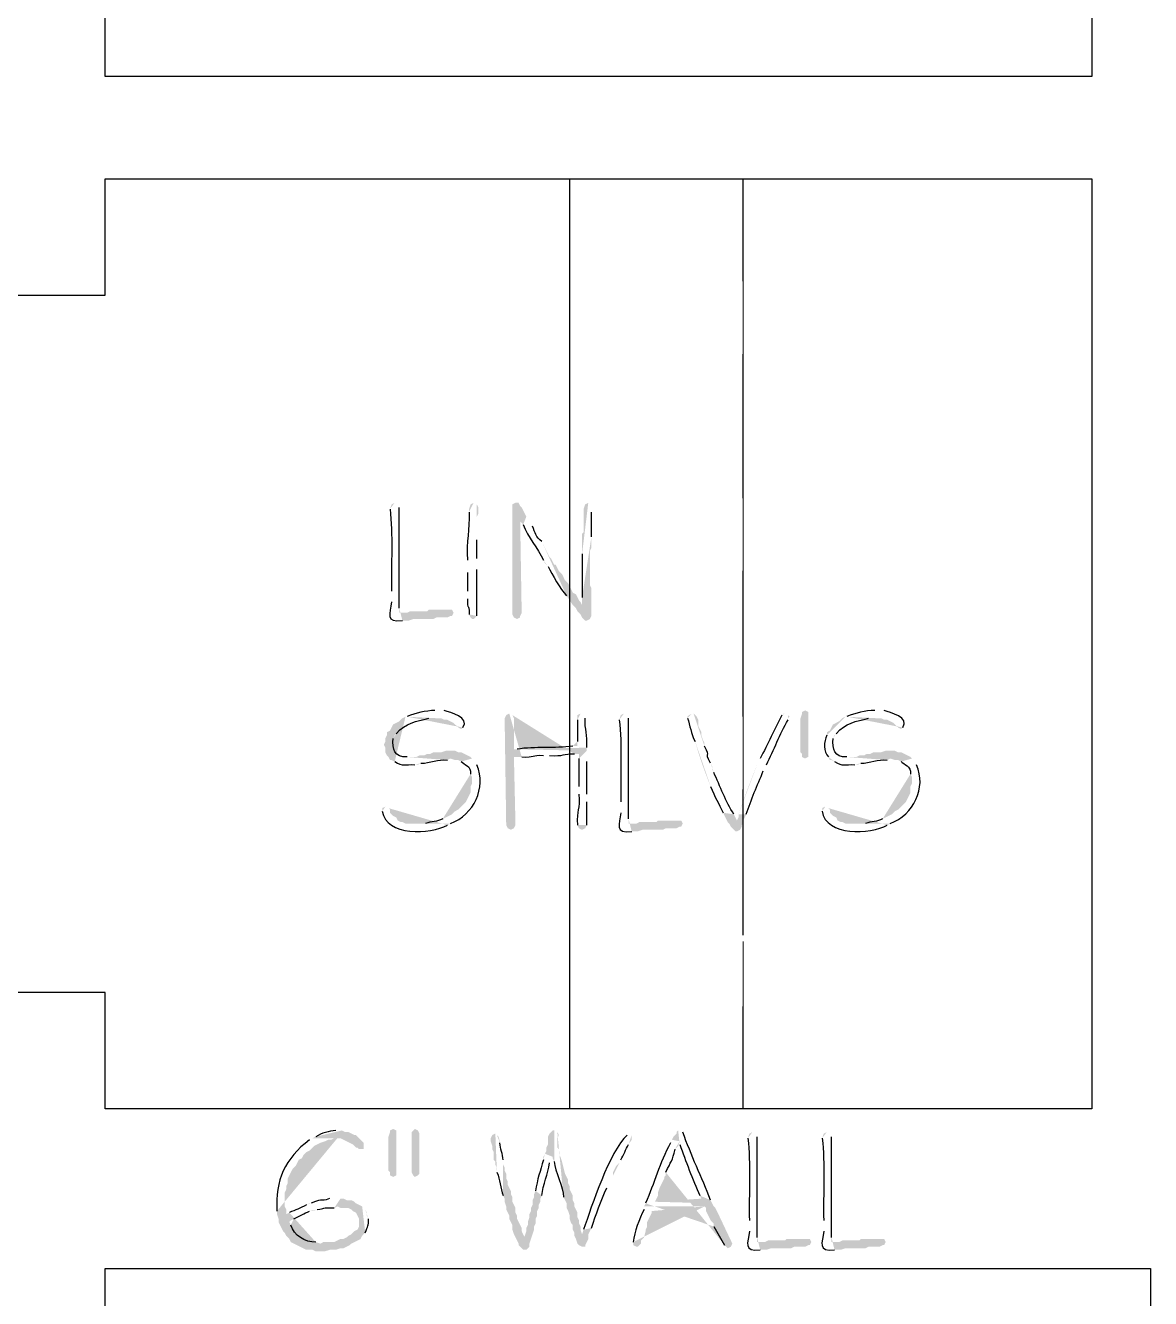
# Model space of a CAD drawing. Header units: inches. Extents: x -167 to 6071, y -6287 to -2731.
# Drawn here: x 748.2 to 786.94, y -5820.12 to -5776.31 of the extents above; entities that cross this region are included whole.
import ezdxf

# ---------------------------------------------------------------- set-up
doc = ezdxf.new("R2010")
doc.units = ezdxf.units.IN
doc.header["$LTSCALE"] = 96
doc.header["$MEASUREMENT"] = 0
doc.linetypes.add('Dash', pattern=[0.225, 0.15, -0.075])
doc.layers.add('Furniture', color=7, linetype='Continuous', lineweight=5, true_color=0x994d00)
doc.layers.add('PDF_Geometry', color=7, linetype='Continuous', true_color=0x4a4a4a)
doc.layers.add('PDF_Solid Fills', color=7, linetype='Continuous')

msp = doc.modelspace()

# ---------------------------------------------------------------- hatches: boundary and pattern name
at = {"layer": 'PDF_Solid Fills', "transparency": 33554559}
h = msp.add_hatch(color=256, dxfattribs=at)
h.paths.add_polyline_path([(760.917, -5792.735), (760.81, -5792.789), (760.757, -5792.949)], flags=0)
h.paths.add_polyline_path([(760.81, -5795.775), (760.81, -5796.149)], flags=0)
h.paths.add_polyline_path([(761.183, -5796.789), (761.397, -5796.789), (761.557, -5796.735), (762.25, -5796.735), (762.357, -5796.682), (762.73, -5796.682), (762.837, -5796.629), (762.89, -5796.629), (762.943, -5796.522), (761.077, -5796.522), (761.077, -5796.362)], flags=0)
h.paths.add_polyline_path([(761.077, -5792.895), (761.023, -5792.789)], flags=0)
h = msp.add_hatch(color=256, dxfattribs=at)
h.paths.add_polyline_path([(763.637, -5792.735), (763.53, -5792.789), (763.477, -5792.949), (763.477, -5793.055)], flags=0)
h.paths.add_polyline_path([(763.423, -5794.709), (763.423, -5795.135)], flags=0)
h.paths.add_polyline_path([(763.423, -5795.775), (763.423, -5796.042)], flags=0)
h.paths.add_polyline_path([(763.477, -5796.575), (763.53, -5796.682), (763.583, -5796.735), (763.637, -5796.735), (763.69, -5796.682), (763.743, -5796.629)], flags=0)
h.paths.add_polyline_path([(763.743, -5795.029), (763.743, -5794.655)], flags=0)
h.paths.add_polyline_path([(763.743, -5794.015), (763.743, -5793.215), (763.797, -5793.109), (763.797, -5792.895), (763.743, -5792.789)], flags=0)
for points in [[(765.077, -5792.735), (764.97, -5792.789), (764.97, -5796.575), (765.023, -5796.682), (765.13, -5796.735), (765.237, -5796.682), (765.237, -5796.629), (765.29, -5796.522), (765.237, -5793.322), (765.45, -5793.215), (765.397, -5793.109), (765.343, -5793.002), (765.29, -5792.895), (765.237, -5792.842), (765.183, -5792.735)], [(762.73, -5796.415), (762.09, -5796.415), (762.037, -5796.469), (761.45, -5796.469), (761.343, -5796.522), (761.077, -5796.522), (762.943, -5796.522), (762.89, -5796.415), (762.837, -5796.415)], [(775.157, -5800.149), (775.157, -5801.482), (775.05, -5801.535), (774.943, -5801.482), (774.943, -5801.375), (774.89, -5801.322), (774.89, -5800.149), (774.943, -5799.989), (774.943, -5799.935), (775.05, -5799.882), (775.157, -5799.935)], [(762.837, -5801.269), (762.677, -5801.269), (762.517, -5801.322), (762.25, -5801.322), (762.143, -5801.375), (762.037, -5801.375), (761.93, -5801.429), (761.77, -5801.429), (761.663, -5801.482), (761.343, -5801.482), (763.53, -5801.482), (763.21, -5801.322), (763.103, -5801.322), (762.997, -5801.269)], [(777.983, -5801.269), (777.823, -5801.269), (777.663, -5801.322), (777.397, -5801.322), (777.29, -5801.375), (777.183, -5801.375), (777.077, -5801.429), (776.917, -5801.429), (776.81, -5801.482), (776.49, -5801.482), (778.677, -5801.482), (778.357, -5801.322), (778.25, -5801.322), (778.143, -5801.269)], [(770.623, -5803.669), (769.983, -5803.669), (769.93, -5803.722), (769.343, -5803.722), (769.237, -5803.775), (768.97, -5803.775), (770.837, -5803.775), (770.783, -5803.669), (770.73, -5803.669)], [(760.863, -5814.282), (760.757, -5814.335), (760.757, -5814.389), (760.703, -5814.549), (760.703, -5815.722), (760.757, -5815.775), (760.757, -5815.882), (760.863, -5815.935), (760.97, -5815.882), (760.97, -5814.335)], [(761.61, -5814.282), (761.557, -5814.335), (761.503, -5814.389), (761.503, -5815.775), (761.557, -5815.882), (761.61, -5815.935), (761.717, -5815.882), (761.77, -5815.829), (761.77, -5814.442), (761.717, -5814.335)], [(775.05, -5818.069), (774.41, -5818.069), (774.357, -5818.122), (773.77, -5818.122), (773.663, -5818.175), (773.397, -5818.175), (775.263, -5818.175), (775.21, -5818.069), (775.157, -5818.069)], [(777.61, -5818.069), (776.97, -5818.069), (776.917, -5818.122), (776.33, -5818.122), (776.223, -5818.175), (775.957, -5818.175), (777.823, -5818.175), (777.77, -5818.069), (777.717, -5818.069)]]:
    msp.add_hatch(color=256, dxfattribs=at).paths.add_polyline_path(points)
h = msp.add_hatch(color=256, dxfattribs=at)
h.paths.add_polyline_path([(767.583, -5792.735), (767.477, -5792.789), (767.423, -5792.949), (767.423, -5793.749), (767.37, -5793.802), (767.37, -5794.495)], flags=0)
h.paths.add_polyline_path([(767.37, -5795.989), (767.37, -5796.255), (767.05, -5796.255), (767.157, -5796.362), (767.21, -5796.469), (767.317, -5796.575), (767.37, -5796.682), (767.423, -5796.735), (767.477, -5796.789), (767.53, -5796.789), (767.637, -5796.735), (767.69, -5796.629), (767.69, -5795.669), (767.637, -5795.562), (767.637, -5794.389), (767.69, -5794.282), (767.69, -5793.909)], flags=0)
h.paths.add_polyline_path([(767.69, -5793.055), (767.69, -5792.789)], flags=0)
h = msp.add_hatch(color=256, dxfattribs=at)
h.paths.add_polyline_path([(765.45, -5793.215), (765.237, -5793.322), (765.237, -5793.375), (765.343, -5793.482)], flags=0)
h.paths.add_polyline_path([(766.037, -5794.709), (766.09, -5794.815), (766.197, -5794.922)], flags=0)
h.paths.add_polyline_path([(766.837, -5795.935), (767.05, -5796.255), (767.37, -5796.255), (767.317, -5796.149), (767.263, -5796.095), (767.21, -5795.989), (767.157, -5795.882), (767.05, -5795.829), (766.997, -5795.722), (766.943, -5795.615), (766.89, -5795.509), (766.783, -5795.402), (766.73, -5795.295), (766.677, -5795.189), (766.57, -5795.082), (766.517, -5794.975), (766.463, -5794.869), (766.41, -5794.869), (766.357, -5794.762), (766.303, -5794.655), (766.25, -5794.602), (766.197, -5794.495), (766.143, -5794.389), (766.09, -5794.282), (766.037, -5794.175), (765.983, -5794.069)], flags=0)
h.paths.add_polyline_path([(765.663, -5793.535), (765.61, -5793.429), (765.557, -5793.322)], flags=0)
h = msp.add_hatch(color=256, dxfattribs=at)
h.paths.add_polyline_path([(762.357, -5799.882), (762.303, -5799.882)], flags=0)
h.paths.add_polyline_path([(761.343, -5800.095), (761.29, -5800.095), (762.357, -5800.149), (762.517, -5800.149), (762.623, -5800.202), (762.73, -5800.202), (762.943, -5800.309), (763.05, -5800.415), (763.103, -5800.415), (763.103, -5800.469), (763.21, -5800.522), (763.263, -5800.469)], flags=0)
h.paths.add_polyline_path([(762.623, -5799.882), (762.463, -5799.882)], flags=0)
h = msp.add_hatch(color=256, dxfattribs=at)
h.paths.add_polyline_path([(764.863, -5799.989), (764.757, -5800.042), (764.703, -5800.149), (764.757, -5803.829), (764.81, -5803.935), (764.917, -5803.989), (765.023, -5803.935), (765.077, -5803.829), (765.023, -5801.482), (765.29, -5801.482)], flags=0)
h.paths.add_polyline_path([(766.037, -5801.429), (766.25, -5801.429)], flags=0)
h.paths.add_polyline_path([(767.103, -5801.375), (767.263, -5801.375), (767.53, -5801.269), (765.023, -5801.215), (765.023, -5800.149), (764.97, -5800.042)], flags=0)
h = msp.add_hatch(color=256, dxfattribs=at)
h.paths.add_polyline_path([(767.317, -5799.989), (767.21, -5800.042), (767.21, -5800.202)], flags=0)
h.paths.add_polyline_path([(767.21, -5800.949), (767.21, -5801.109), (767.05, -5801.109)], flags=0)
h.paths.add_polyline_path([(765.13, -5801.215), (765.023, -5801.215), (767.53, -5801.269), (767.53, -5801.162)], flags=0)
h.paths.add_polyline_path([(767.477, -5800.149), (767.423, -5800.042)], flags=0)
h = msp.add_hatch(color=256, dxfattribs=at)
h.paths.add_polyline_path([(768.81, -5799.989), (768.703, -5800.042), (768.65, -5800.202)], flags=0)
h.paths.add_polyline_path([(768.703, -5803.029), (768.703, -5803.402)], flags=0)
h.paths.add_polyline_path([(769.077, -5804.042), (769.29, -5804.042), (769.45, -5803.989), (770.143, -5803.989), (770.25, -5803.935), (770.623, -5803.935), (770.73, -5803.882), (770.783, -5803.882), (770.837, -5803.775), (768.97, -5803.775), (768.97, -5803.615)], flags=0)
h.paths.add_polyline_path([(768.97, -5800.149), (768.917, -5800.042)], flags=0)
h = msp.add_hatch(color=256, dxfattribs=at)
h.paths.add_polyline_path([(771.157, -5799.989), (771.05, -5800.042), (770.997, -5800.095), (770.997, -5800.149)], flags=0)
h.paths.add_polyline_path([(771.263, -5800.949, 0.030145), (771.797, -5802.495)], flags=0)
h.paths.add_polyline_path([(772.223, -5803.402), (772.277, -5803.509), (772.33, -5803.615), (772.383, -5803.722), (772.437, -5803.775), (772.49, -5803.882), (772.543, -5803.935), (772.65, -5804.042), (772.703, -5804.042), (772.81, -5803.989), (772.863, -5803.882), (772.863, -5803.829), (772.917, -5803.775), (772.917, -5803.669), (772.703, -5803.669), (772.65, -5803.562), (772.597, -5803.455)], flags=0)
h.paths.add_polyline_path([(771.903, -5802.015), (771.85, -5801.909), (771.85, -5801.802), (771.797, -5801.695)], flags=0)
h.paths.add_polyline_path([(771.583, -5801.109), (771.583, -5801.002), (771.53, -5800.895), (771.477, -5800.735), (771.477, -5800.629), (771.423, -5800.522), (771.37, -5800.415), (771.37, -5800.202), (771.317, -5800.095), (771.21, -5799.989)], flags=0)
h = msp.add_hatch(color=256, dxfattribs=at)
h.paths.add_polyline_path([(774.357, -5799.989), (774.303, -5799.989), (774.25, -5800.042)], flags=0)
h.paths.add_polyline_path([(773.503, -5801.535), (773.45, -5801.642), (773.397, -5801.749)], flags=0)
h.paths.add_polyline_path([(773.397, -5801.749, 0.013998), (772.757, -5803.455)], flags=0)
h.paths.add_polyline_path([(772.757, -5803.455), (772.757, -5803.562), (772.703, -5803.669), (772.917, -5803.669), (772.97, -5803.562), (773.023, -5803.455)], flags=0)
h.paths.add_polyline_path([(773.61, -5801.962), (773.663, -5801.855), (773.717, -5801.749)], flags=0)
h.paths.add_polyline_path([(774.463, -5800.202), (774.463, -5800.149), (774.517, -5800.095), (774.463, -5800.042)], flags=0)
h = msp.add_hatch(color=256, dxfattribs=at)
h.paths.add_polyline_path([(777.503, -5799.882), (777.45, -5799.882)], flags=0)
h.paths.add_polyline_path([(776.49, -5800.095), (776.437, -5800.095), (777.503, -5800.149), (777.663, -5800.149), (777.77, -5800.202), (777.877, -5800.202), (778.09, -5800.309), (778.197, -5800.415), (778.25, -5800.415), (778.25, -5800.469), (778.357, -5800.522), (778.41, -5800.469)], flags=0)
h.paths.add_polyline_path([(777.77, -5799.882), (777.61, -5799.882)], flags=0)
h = msp.add_hatch(color=256, dxfattribs=at)
h.paths.add_polyline_path([(761.29, -5800.095), (761.183, -5800.149), (761.077, -5800.255), (760.863, -5800.362), (760.81, -5800.469), (760.757, -5800.575), (760.65, -5800.629), (760.65, -5800.735), (760.597, -5800.842), (760.597, -5800.949), (760.543, -5801.055), (760.597, -5801.162), (760.597, -5801.322), (760.65, -5801.429), (760.703, -5801.482), (760.757, -5801.589), (760.81, -5801.589), (760.917, -5801.642)], flags=0)
h.paths.add_polyline_path([(761.61, -5801.749), (761.717, -5801.749), (761.823, -5801.695)], flags=0)
h.paths.add_polyline_path([(762.73, -5801.589), (762.837, -5801.535), (763.583, -5801.535), (763.53, -5801.482), (761.343, -5801.482)], flags=0)
h.paths.add_polyline_path([(760.863, -5800.842), (760.917, -5800.735), (760.97, -5800.682)], flags=0)
h.paths.add_polyline_path([(762.09, -5800.149), (762.357, -5800.149)], flags=0)
h = msp.add_hatch(color=256, dxfattribs=at)
h.paths.add_polyline_path([(776.437, -5800.095), (776.33, -5800.149), (776.223, -5800.255), (776.01, -5800.362), (775.957, -5800.469), (775.903, -5800.575), (775.797, -5800.629), (775.797, -5800.735)], flags=0)
h.paths.add_polyline_path([(775.85, -5801.482), (775.903, -5801.589), (775.957, -5801.589), (776.063, -5801.642)], flags=0)
h.paths.add_polyline_path([(776.757, -5801.749), (776.863, -5801.749), (776.97, -5801.695)], flags=0)
h.paths.add_polyline_path([(777.877, -5801.589), (777.983, -5801.535), (778.73, -5801.535), (778.677, -5801.482), (776.49, -5801.482)], flags=0)
h.paths.add_polyline_path([(776.01, -5800.842), (776.063, -5800.735), (776.117, -5800.682)], flags=0)
h.paths.add_polyline_path([(777.237, -5800.149), (777.503, -5800.149)], flags=0)
h = msp.add_hatch(color=256, dxfattribs=at)
h.paths.add_polyline_path([(767.53, -5801.269), (767.263, -5801.375), (767.263, -5801.535)], flags=0)
h.paths.add_polyline_path([(767.263, -5802.495), (767.263, -5802.762)], flags=0)
h.paths.add_polyline_path([(767.21, -5803.829), (767.263, -5803.935), (767.37, -5803.989), (767.477, -5803.935), (767.53, -5803.829)], flags=0)
h.paths.add_polyline_path([(767.53, -5803.029), (767.53, -5802.762)], flags=0)
h.paths.add_polyline_path([(767.53, -5801.642), (767.53, -5801.375)], flags=0)
h = msp.add_hatch(color=256, dxfattribs=at)
h.paths.add_polyline_path([(763.583, -5801.535), (762.837, -5801.535), (762.997, -5801.589), (763.103, -5801.589), (763.21, -5801.642)], flags=0)
h.paths.add_polyline_path([(763.53, -5802.069), (763.583, -5802.175), (763.583, -5802.389), (763.53, -5802.495), (763.53, -5802.709), (763.477, -5802.815), (763.423, -5802.922), (763.37, -5803.029), (763.263, -5803.135), (763.21, -5803.189), (763.103, -5803.295), (762.997, -5803.349), (762.943, -5803.402), (762.89, -5803.455), (762.57, -5803.615)], flags=0)
h.paths.add_polyline_path([(761.983, -5803.775), (761.61, -5803.775), (762.837, -5803.775)], flags=0)
h.paths.add_polyline_path([(763.743, -5801.749), (763.637, -5801.642)], flags=0)
h = msp.add_hatch(color=256, dxfattribs=at)
h.paths.add_polyline_path([(778.73, -5801.535), (777.983, -5801.535), (778.143, -5801.589), (778.25, -5801.589), (778.357, -5801.642)], flags=0)
h.paths.add_polyline_path([(778.677, -5802.069), (778.73, -5802.175), (778.73, -5802.389), (778.677, -5802.495), (778.677, -5802.709), (778.623, -5802.815), (778.517, -5803.029), (778.41, -5803.135), (778.357, -5803.189), (778.25, -5803.295), (778.143, -5803.349), (778.09, -5803.402), (778.037, -5803.455), (777.717, -5803.615)], flags=0)
h.paths.add_polyline_path([(777.13, -5803.775), (776.757, -5803.775), (777.983, -5803.775)], flags=0)
h.paths.add_polyline_path([(778.89, -5801.749), (778.783, -5801.642)], flags=0)
h = msp.add_hatch(color=256, dxfattribs=at)
h.paths.add_polyline_path([(760.597, -5803.189), (760.49, -5803.242), (760.49, -5803.349)], flags=0)
h.paths.add_polyline_path([(762.73, -5803.829), (762.837, -5803.775), (761.29, -5803.775), (761.183, -5803.722), (761.13, -5803.722), (761.023, -5803.669), (760.97, -5803.562), (760.863, -5803.509), (760.757, -5803.402), (760.757, -5803.295), (760.703, -5803.242)], flags=0)
h = msp.add_hatch(color=256, dxfattribs=at)
h.paths.add_polyline_path([(775.743, -5803.189), (775.637, -5803.242), (775.637, -5803.349)], flags=0)
h.paths.add_polyline_path([(777.877, -5803.829), (777.983, -5803.775), (776.437, -5803.775), (776.33, -5803.722), (776.277, -5803.722), (776.17, -5803.669), (776.117, -5803.562), (776.01, -5803.509), (775.903, -5803.402), (775.903, -5803.295), (775.85, -5803.242)], flags=0)
h = msp.add_hatch(color=256, dxfattribs=at)
h.paths.add_polyline_path([(758.943, -5814.335), (758.89, -5814.335)], flags=0)
h.paths.add_polyline_path([(758.197, -5814.549), (758.09, -5814.602), (759.05, -5814.602), (759.477, -5814.815), (759.583, -5814.922), (759.637, -5814.922), (759.69, -5814.975), (759.85, -5814.975), (759.85, -5814.762), (759.797, -5814.709), (759.583, -5814.495), (759.53, -5814.495), (759.317, -5814.389), (759.21, -5814.389), (759.103, -5814.335)], flags=0)
h = msp.add_hatch(color=256, dxfattribs=at)
h.paths.add_polyline_path([(764.383, -5814.442), (764.277, -5814.495), (764.223, -5814.602), (764.223, -5814.709), (764.277, -5814.869), (764.277, -5814.975), (764.33, -5815.082), (764.33, -5815.349), (764.383, -5815.402), (764.383, -5815.509), (764.437, -5815.615), (764.437, -5815.775)], flags=0)
h.paths.add_polyline_path([(764.65, -5816.575), (764.703, -5816.682), (764.703, -5816.789), (764.757, -5816.949), (764.757, -5817.055), (764.81, -5817.162), (764.863, -5817.269), (764.863, -5817.375), (764.917, -5817.482), (764.97, -5817.589), (764.97, -5817.749), (765.023, -5817.909), (765.077, -5818.015), (765.13, -5818.122), (765.183, -5818.229), (765.183, -5818.282), (765.237, -5818.335), (765.343, -5818.442), (765.45, -5818.442), (765.503, -5818.389), (765.557, -5818.335), (765.557, -5818.229), (765.61, -5818.069), (765.397, -5818.069), (765.397, -5818.015), (765.343, -5817.909), (765.29, -5817.802), (765.29, -5817.695), (765.183, -5817.482), (765.13, -5817.375), (765.13, -5817.269), (765.077, -5817.162), (765.077, -5817.002), (765.023, -5816.895), (764.97, -5816.789), (764.97, -5816.629), (764.917, -5816.522), (764.917, -5816.415), (764.863, -5816.309), (764.81, -5816.202), (764.81, -5816.095), (764.757, -5815.989), (764.757, -5815.829), (764.703, -5815.722), (764.703, -5815.615), (764.65, -5815.509), (764.65, -5815.349)], flags=0)
h.paths.add_polyline_path([(764.543, -5814.762), (764.543, -5814.709), (764.49, -5814.549), (764.437, -5814.495)], flags=0)
h = msp.add_hatch(color=256, dxfattribs=at)
h.paths.add_polyline_path([(766.41, -5814.335), (766.357, -5814.335), (766.25, -5814.442), (766.197, -5814.549), (766.197, -5814.815), (766.143, -5814.922), (766.143, -5815.029), (766.09, -5815.135), (766.357, -5815.242), (766.357, -5815.295), (766.41, -5815.402)], flags=0)
h.paths.add_polyline_path([(766.73, -5816.629), (766.783, -5816.735), (766.837, -5816.842), (766.837, -5817.002), (766.89, -5817.109), (766.943, -5817.269), (766.943, -5817.375), (766.997, -5817.535), (767.05, -5817.589), (767.05, -5817.749), (767.103, -5817.855), (767.103, -5817.962), (767.157, -5818.069), (767.21, -5818.229), (767.263, -5818.282), (767.37, -5818.335), (767.477, -5818.335), (767.477, -5818.282), (767.53, -5818.175), (767.583, -5818.069), (767.583, -5817.909), (767.37, -5817.909), (767.317, -5817.749), (767.317, -5817.642), (767.263, -5817.535), (767.263, -5817.429), (767.21, -5817.322), (767.21, -5817.162), (767.157, -5817.055), (767.103, -5816.949), (767.103, -5816.842), (767.05, -5816.735), (767.05, -5816.575), (766.997, -5816.469), (766.943, -5816.362), (766.943, -5816.255), (766.89, -5816.149), (766.89, -5816.042), (766.837, -5815.935), (766.783, -5815.829), (766.73, -5815.615), (766.677, -5815.402), (766.623, -5815.242), (766.57, -5815.135), (766.57, -5814.975), (766.517, -5814.922), (766.517, -5814.602), (766.57, -5814.495), (766.517, -5814.389)], flags=0)
h = msp.add_hatch(color=256, dxfattribs=at)
h.paths.add_polyline_path([(768.97, -5814.495), (768.917, -5814.495)], flags=0)
h.paths.add_polyline_path([(767.423, -5817.749), (767.37, -5817.909), (767.583, -5817.909), (767.637, -5817.802), (767.69, -5817.695)], flags=0)
h.paths.add_polyline_path([(768.223, -5816.309), (768.277, -5816.202), (768.33, -5816.095), (768.383, -5815.989), (768.437, -5815.882), (768.437, -5815.775), (768.49, -5815.669), (768.543, -5815.562), (768.65, -5815.455), (768.703, -5815.349)], flags=0)
h.paths.add_polyline_path([(768.97, -5814.815), (769.077, -5814.655), (769.077, -5814.495)], flags=0)
h = msp.add_hatch(color=256, dxfattribs=at)
h.paths.add_polyline_path([(770.677, -5814.335), (770.623, -5814.389), (770.623, -5814.442), (770.517, -5814.549), (770.463, -5814.655), (770.73, -5814.709), (770.73, -5814.815)], flags=0)
h.paths.add_polyline_path([(771.423, -5816.575), (771.477, -5816.682), (769.877, -5816.789), (771.85, -5816.842), (771.797, -5816.735)], flags=0)
h.paths.add_polyline_path([(770.837, -5814.389), (770.783, -5814.335)], flags=0)
h = msp.add_hatch(color=256, dxfattribs=at)
h.paths.add_polyline_path([(773.237, -5814.389), (773.13, -5814.442), (773.077, -5814.602)], flags=0)
h.paths.add_polyline_path([(773.13, -5817.429), (773.13, -5817.802)], flags=0)
h.paths.add_polyline_path([(773.503, -5818.442), (773.717, -5818.442), (773.877, -5818.389), (774.57, -5818.389), (774.677, -5818.335), (775.05, -5818.335), (775.157, -5818.282), (775.21, -5818.282), (775.263, -5818.175), (773.397, -5818.175), (773.397, -5818.015)], flags=0)
h.paths.add_polyline_path([(773.397, -5814.549), (773.343, -5814.442)], flags=0)
h = msp.add_hatch(color=256, dxfattribs=at)
h.paths.add_polyline_path([(775.797, -5814.389), (775.69, -5814.442), (775.637, -5814.602)], flags=0)
h.paths.add_polyline_path([(775.69, -5817.429), (775.69, -5817.802)], flags=0)
h.paths.add_polyline_path([(776.063, -5818.442), (776.277, -5818.442), (776.437, -5818.389), (777.13, -5818.389), (777.237, -5818.335), (777.61, -5818.335), (777.717, -5818.282), (777.77, -5818.282), (777.823, -5818.175), (775.957, -5818.175), (775.957, -5818.015)], flags=0)
h.paths.add_polyline_path([(775.957, -5814.549), (775.903, -5814.442)], flags=0)
h = msp.add_hatch(color=256, dxfattribs=at)
h.paths.add_polyline_path([(758.09, -5814.602), (757.983, -5814.655)], flags=0)
h.paths.add_polyline_path([(756.863, -5817.109), (756.863, -5817.215), (757.183, -5817.215), (757.183, -5817.055), (757.13, -5816.949), (757.13, -5816.469), (757.183, -5816.362), (757.183, -5816.255), (757.237, -5816.149), (757.237, -5815.989), (757.29, -5815.882), (757.343, -5815.775), (757.397, -5815.669), (757.503, -5815.562), (757.557, -5815.455), (757.61, -5815.349), (757.717, -5815.295), (757.77, -5815.189), (757.877, -5815.082), (757.983, -5815.029), (758.09, -5814.922), (758.143, -5814.869), (758.357, -5814.762), (758.517, -5814.709), (758.623, -5814.655), (758.73, -5814.655), (758.837, -5814.602), (758.943, -5814.602)], flags=0)
h = msp.add_hatch(color=256, dxfattribs=at)
h.paths.add_polyline_path([(770.463, -5814.655), (770.41, -5814.762)], flags=0)
h.paths.add_polyline_path([(769.557, -5816.842), (769.503, -5816.949), (771.583, -5816.949), (771.637, -5817.002), (771.637, -5817.109), (771.69, -5817.215), (771.743, -5817.322), (771.797, -5817.429), (771.903, -5817.535), (771.903, -5817.642)], flags=0)
h.paths.add_polyline_path([(772.277, -5818.282), (772.33, -5818.335), (772.383, -5818.389), (772.49, -5818.335), (772.543, -5818.229), (772.063, -5817.215), (772.01, -5817.109), (771.957, -5817.002), (771.903, -5816.949), (771.85, -5816.842), (769.877, -5816.789), (769.93, -5816.682), (769.983, -5816.575), (769.983, -5816.469), (770.037, -5816.309), (770.09, -5816.202), (770.143, -5816.095), (770.197, -5815.989), (770.197, -5815.935), (770.25, -5815.882), (770.25, -5815.775)], flags=0)
h.paths.add_polyline_path([(770.57, -5814.975), (770.677, -5814.869), (770.73, -5814.709)], flags=0)
h = msp.add_hatch(color=256, dxfattribs=at)
h.paths.add_polyline_path([(766.09, -5815.135), (766.037, -5815.242), (766.037, -5815.349)], flags=0)
h.paths.add_polyline_path([(765.77, -5816.415), (765.717, -5816.522), (765.717, -5816.629), (765.663, -5816.735), (765.663, -5816.895), (765.61, -5817.002), (765.61, -5817.109), (765.557, -5817.215), (765.557, -5817.322), (765.503, -5817.482), (765.503, -5817.589), (765.45, -5817.695), (765.45, -5817.802), (765.397, -5817.962), (765.397, -5818.069), (765.61, -5818.069), (765.663, -5817.909), (765.717, -5817.749), (765.717, -5817.642), (765.77, -5817.535), (765.77, -5817.375), (765.823, -5817.269), (765.823, -5817.109), (765.877, -5817.002), (765.877, -5816.895), (765.93, -5816.789), (765.93, -5816.682), (765.983, -5816.575)], flags=0)
h.paths.add_polyline_path([(766.25, -5815.455), (766.303, -5815.349), (766.357, -5815.242)], flags=0)
h = msp.add_hatch(color=256, dxfattribs=at)
h.paths.add_polyline_path([(758.89, -5816.682), (758.677, -5816.682)], flags=0)
h.paths.add_polyline_path([(758.037, -5816.842), (757.983, -5816.842), (757.877, -5816.895)], flags=0)
h.paths.add_polyline_path([(757.29, -5817.162), (757.183, -5817.215), (756.863, -5817.215), (756.917, -5817.375), (756.917, -5817.482), (756.97, -5817.589), (757.023, -5817.695), (757.077, -5817.802), (757.13, -5817.855), (757.183, -5817.962), (757.29, -5818.069), (757.343, -5818.175), (757.45, -5818.229), (758.357, -5818.229), (758.197, -5818.175)], flags=0)
h.paths.add_polyline_path([(757.343, -5817.589), (757.29, -5817.482), (757.343, -5817.429), (757.45, -5817.375)], flags=0)
h.paths.add_polyline_path([(757.983, -5817.109), (758.09, -5817.109), (758.25, -5817.055)], flags=0)
h.paths.add_polyline_path([(758.837, -5817.002), (758.943, -5816.949), (759.797, -5816.949), (759.583, -5816.842), (759.53, -5816.789), (759.423, -5816.735), (759.263, -5816.735), (759.157, -5816.682), (759.05, -5816.682)], flags=0)
h = msp.add_hatch(color=256, dxfattribs=at)
h.paths.add_polyline_path([(759.797, -5816.949), (758.943, -5816.949), (759.05, -5817.002), (759.317, -5817.002), (759.423, -5817.055), (759.477, -5817.109), (759.583, -5817.162), (759.637, -5817.269), (759.69, -5817.375), (759.69, -5817.642), (759.637, -5817.749), (759.53, -5817.802), (759.423, -5817.909), (759.317, -5817.962), (759.263, -5818.015), (759.157, -5818.069), (759.05, -5818.069), (758.837, -5818.175), (758.463, -5818.175), (758.357, -5818.229), (757.45, -5818.229), (757.877, -5818.442), (758.09, -5818.442), (758.197, -5818.495), (758.517, -5818.495), (758.677, -5818.442), (758.89, -5818.442), (759.05, -5818.389), (759.157, -5818.389), (759.37, -5818.282), (759.423, -5818.229), (759.743, -5818.069), (759.797, -5817.962), (759.903, -5817.855)], flags=0)
h.paths.add_polyline_path([(760.01, -5817.375), (759.957, -5817.269), (759.957, -5817.162), (759.903, -5817.055)], flags=0)
h = msp.add_hatch(color=256, dxfattribs=at)
h.paths.add_polyline_path([(769.503, -5816.949), (769.503, -5817.055)], flags=0)
h.paths.add_polyline_path([(769.13, -5818.175), (769.13, -5818.282), (769.237, -5818.335), (769.29, -5818.335), (769.343, -5818.282), (769.397, -5818.229), (769.397, -5818.122), (769.503, -5818.015), (769.557, -5817.802), (769.557, -5817.749), (769.61, -5817.642), (769.61, -5817.482), (769.663, -5817.375), (769.717, -5817.269), (769.77, -5817.162), (769.77, -5817.109), (771.583, -5816.949)], flags=0)

# ---------------------------------------------------------------- linework, layer by layer
at = {"layer": 'Furniture', "transparency": 33554687}
msp.add_lwpolyline([(766.943, -5813.589), (766.943, -5781.589)], dxfattribs=at)
at = {"layer": 'Furniture', "linetype": 'Dash', "ltscale": 0.4, "transparency": 33554687}
msp.add_lwpolyline([(772.917, -5813.589), (772.917, -5781.589)], dxfattribs=at)
at = {"layer": 'PDF_Geometry', "color": 7}
for points in [[(648.437, -5714.602), (644.437, -5714.602), (644.437, -5581.109), (786.943, -5581.109), (786.943, -5714.602), (747.423, -5714.602), (747.423, -5730.602), (743.423, -5730.602), (743.423, -5734.069), (747.423, -5734.069), (747.423, -5738.069), (750.943, -5738.069), (750.943, -5734.069), (784.917, -5734.069), (784.917, -5778.069), (750.943, -5778.069), (750.943, -5774.069), (747.423, -5774.069), (747.423, -5785.589)], [(723.423, -5785.589), (747.423, -5785.589), (750.943, -5785.589), (750.943, -5781.589), (784.917, -5781.589), (784.917, -5813.589), (750.943, -5813.589), (750.943, -5809.589), (747.423, -5809.589), (747.423, -5841.162), (744.597, -5843.989), (747.05, -5846.442), (750.943, -5842.602), (750.943, -5819.082), (786.943, -5819.082), (786.943, -5957.589)]]:
    msp.add_lwpolyline(points, dxfattribs=at)
at = {"layer": 'PDF_Geometry'}
for points in [[(766.943, -5813.589), (766.943, -5781.589)], [(772.917, -5785.109), (772.917, -5781.589)], [(772.917, -5792.575), (772.917, -5787.615)], [(772.917, -5800.095), (772.917, -5795.082)], [(772.917, -5807.615), (772.917, -5802.602)], [(772.917, -5813.589), (772.917, -5810.069)]]:
    msp.add_lwpolyline(points, dxfattribs=at)
for points in [[(760.757, -5792.949), (760.864, -5793.825), (760.787, -5794.862), (760.81, -5795.775)], [(761.077, -5796.362), (761.077, -5795.207), (761.077, -5794.051), (761.077, -5792.895)], [(763.477, -5793.055), (763.5, -5793.673), (763.383, -5794.047), (763.423, -5794.709)], [(767.69, -5793.909), (767.69, -5793.624), (767.69, -5793.34), (767.69, -5793.055)], [(765.343, -5793.482), (765.49, -5793.917), (765.852, -5794.294), (766.037, -5794.709)], [(765.983, -5794.069), (765.782, -5793.895), (765.75, -5793.789), (765.663, -5793.535)], [(763.743, -5794.655), (763.743, -5794.442), (763.743, -5794.229), (763.743, -5794.015)], [(767.37, -5794.495), (767.37, -5794.993), (767.37, -5795.491), (767.37, -5795.989)], [(763.423, -5795.135), (763.423, -5795.349), (763.423, -5795.562), (763.423, -5795.775)], [(763.743, -5796.629), (763.743, -5796.095), (763.743, -5795.562), (763.743, -5795.029)], [(766.197, -5794.922), (766.343, -5795.216), (766.618, -5795.702), (766.837, -5795.935)], [(763.423, -5796.042), (763.4, -5796.49), (763.5, -5796.127), (763.477, -5796.575)], [(760.81, -5796.149), (760.758, -5796.539), (760.588, -5796.868), (761.183, -5796.789)], [(762.303, -5799.882), (761.974, -5799.893), (761.643, -5799.958), (761.343, -5800.095)], [(763.263, -5800.469), (763.515, -5800.115), (762.835, -5799.959), (762.623, -5799.882)], [(774.25, -5800.042), (773.996, -5800.521), (773.759, -5801.042), (773.503, -5801.535)], [(777.45, -5799.882), (777.119, -5799.892), (776.79, -5799.958), (776.49, -5800.095)], [(778.41, -5800.469), (778.662, -5800.116), (777.982, -5799.959), (777.77, -5799.882)], [(760.97, -5800.682), (761.297, -5800.298), (761.654, -5800.263), (762.09, -5800.149)], [(767.21, -5800.202), (767.21, -5800.451), (767.21, -5800.7), (767.21, -5800.949)], [(767.53, -5801.162), (767.564, -5800.687), (767.455, -5800.559), (767.477, -5800.149)], [(768.65, -5800.202), (768.758, -5801.079), (768.68, -5802.115), (768.703, -5803.029)], [(768.97, -5803.615), (768.97, -5802.46), (768.97, -5801.304), (768.97, -5800.149)], [(770.997, -5800.149), (771.1, -5800.399), (771.105, -5800.678), (771.263, -5800.949)], [(773.717, -5801.749), (773.979, -5801.238), (774.177, -5800.699), (774.463, -5800.202)], [(776.117, -5800.682), (776.445, -5800.298), (776.801, -5800.263), (777.237, -5800.149)], [(761.343, -5801.482), (760.902, -5801.5), (760.835, -5801.209), (760.863, -5800.842)], [(775.797, -5800.735), (775.688, -5800.937), (775.671, -5801.312), (775.85, -5801.482)], [(776.49, -5801.482), (776.049, -5801.5), (775.982, -5801.209), (776.01, -5800.842)], [(767.05, -5801.109), (766.415, -5801.198), (765.76, -5801.111), (765.13, -5801.215)], [(765.29, -5801.482), (765.748, -5801.514), (765.626, -5801.4), (766.037, -5801.429)], [(766.25, -5801.429), (766.75, -5801.468), (766.711, -5801.365), (767.103, -5801.375)], [(771.797, -5801.695), (771.542, -5801.248), (771.838, -5801.557), (771.583, -5801.109)], [(760.917, -5801.642), (761.202, -5801.82), (761.267, -5801.729), (761.61, -5801.749)], [(761.823, -5801.695), (762.133, -5801.7), (762.414, -5801.543), (762.73, -5801.589)], [(762.837, -5803.775), (763.643, -5803.451), (764.084, -5802.566), (763.743, -5801.749)], [(763.21, -5801.642), (763.292, -5801.745), (763.566, -5801.785), (763.53, -5802.069)], [(767.263, -5801.535), (767.263, -5801.855), (767.263, -5802.175), (767.263, -5802.495)], [(767.53, -5802.762), (767.53, -5802.389), (767.53, -5802.015), (767.53, -5801.642)], [(776.063, -5801.642), (776.349, -5801.82), (776.414, -5801.729), (776.757, -5801.749)], [(776.97, -5801.695), (777.279, -5801.7), (777.56, -5801.543), (777.877, -5801.589)], [(777.983, -5803.775), (778.79, -5803.451), (779.23, -5802.566), (778.89, -5801.749)], [(778.357, -5801.642), (778.438, -5801.745), (778.713, -5801.785), (778.677, -5802.069)], [(772.597, -5803.455), (772.314, -5803.023), (772.127, -5802.485), (771.903, -5802.015)], [(773.023, -5803.455), (773.186, -5802.952), (773.398, -5802.462), (773.61, -5801.962)], [(771.797, -5802.495), (771.93, -5802.874), (772.087, -5803.077), (772.223, -5803.402)], [(767.263, -5802.762), (767.299, -5803.331), (767.174, -5803.261), (767.21, -5803.829)], [(767.53, -5803.829), (767.53, -5803.562), (767.53, -5803.295), (767.53, -5803.029)], [(760.49, -5803.349), (760.606, -5804.213), (762.16, -5804.154), (762.73, -5803.829)], [(768.703, -5803.402), (768.652, -5803.792), (768.481, -5804.121), (769.077, -5804.042)], [(775.637, -5803.349), (775.752, -5804.213), (777.307, -5804.154), (777.877, -5803.829)], [(762.57, -5803.615), (762.385, -5803.709), (762.178, -5803.698), (761.983, -5803.775)], [(777.717, -5803.615), (777.532, -5803.709), (777.325, -5803.698), (777.13, -5803.775)], [(758.89, -5814.335), (758.654, -5814.365), (758.41, -5814.42), (758.197, -5814.549)], [(768.917, -5814.495), (768.301, -5815.071), (767.703, -5816.932), (767.423, -5817.749)], [(771.797, -5816.735), (771.489, -5815.949), (771.12, -5815.187), (770.837, -5814.389)], [(757.983, -5814.655), (757.139, -5815.308), (756.8, -5816.04), (756.863, -5817.109)], [(764.65, -5815.349), (764.644, -5815.143), (764.539, -5814.963), (764.543, -5814.762)], [(768.703, -5815.349), (768.792, -5815.171), (768.881, -5814.993), (768.97, -5814.815)], [(770.41, -5814.762), (770.038, -5815.474), (769.854, -5816.134), (769.557, -5816.842)], [(770.25, -5815.775), (770.431, -5815.396), (770.481, -5815.395), (770.57, -5814.975)], [(770.73, -5814.815), (770.948, -5815.391), (771.166, -5816.014), (771.423, -5816.575)], [(773.077, -5814.602), (773.184, -5815.479), (773.107, -5816.515), (773.13, -5817.429)], [(773.397, -5818.015), (773.397, -5816.86), (773.397, -5815.704), (773.397, -5814.549)], [(775.637, -5814.602), (775.744, -5815.479), (775.667, -5816.515), (775.69, -5817.429)], [(775.957, -5818.015), (775.957, -5816.86), (775.957, -5815.704), (775.957, -5814.549)], [(766.037, -5815.349), (765.942, -5815.717), (765.816, -5816.028), (765.77, -5816.415)], [(766.41, -5815.402), (766.421, -5815.735), (766.749, -5816.302), (766.73, -5816.629)], [(764.437, -5815.775), (764.55, -5816.031), (764.551, -5816.317), (764.65, -5816.575)], [(765.983, -5816.575), (766.024, -5816.196), (766.2, -5815.834), (766.25, -5815.455)], [(758.677, -5816.682), (758.3, -5816.828), (758.538, -5816.623), (758.037, -5816.842)], [(767.69, -5817.695), (767.848, -5817.231), (768.014, -5816.766), (768.223, -5816.309)], [(757.877, -5816.895), (757.657, -5817.021), (757.502, -5817.063), (757.29, -5817.162)], [(757.45, -5817.375), (757.628, -5817.287), (757.806, -5817.198), (757.983, -5817.109)], [(758.25, -5817.055), (758.531, -5817.038), (758.377, -5816.973), (758.837, -5817.002)], [(769.503, -5817.055), (769.33, -5817.391), (769.179, -5817.822), (769.13, -5818.175)], [(758.197, -5818.175), (757.828, -5818.198), (757.452, -5817.943), (757.343, -5817.589)], [(759.903, -5817.855), (759.996, -5817.609), (760.023, -5817.64), (760.01, -5817.375)], [(771.903, -5817.642), (772.02, -5817.87), (772.162, -5818.055), (772.277, -5818.282)], [(773.13, -5817.802), (773.078, -5818.192), (772.908, -5818.521), (773.503, -5818.442)], [(775.69, -5817.802), (775.638, -5818.192), (775.468, -5818.521), (776.063, -5818.442)]]:
    msp.add_open_spline(points, degree=3, dxfattribs=at)

doc.saveas('drawing.dxf')
